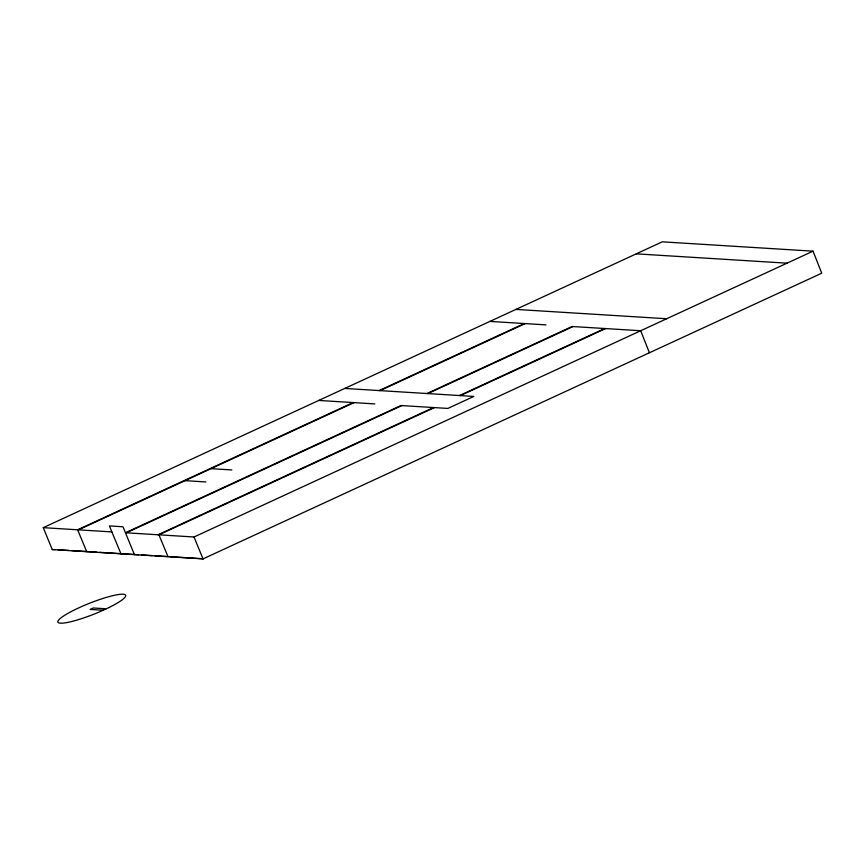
<?xml version="1.0" encoding="UTF-8"?>
<svg xmlns="http://www.w3.org/2000/svg" width="865" height="865" viewBox="0 0 865 865"><rect width="100%" height="100%" fill="white"/><g stroke="black" fill="none" stroke-linecap="round" stroke-linejoin="round"><path stroke-width="1.3" d="M43.25 527.661L662.266 241.832L813.035 251.164L821.75 273.189L203.016 558.887L52.246 549.556L43.25 527.661L111.877 531.91L120.97 553.805M353.136 402.571L77.623 529.791L86.716 551.686M379.14 390.569L524.298 323.542M78.531 529.845L354.045 402.625M380.049 390.623L525.206 323.596M52.246 549.556L55.252 549.578M426.964 393.532L572.122 326.505L640.695 330.744L649.41 352.769M126.344 532.808L401.868 405.588M427.861 393.586L573.019 326.559M158.014 534.765L433.527 407.545M459.52 395.543L604.689 328.516M434.425 407.599L158.911 534.819L168.005 556.725M460.429 395.597L605.587 328.57M344.767 388.439L473.815 396.43L447.821 408.431L400.96 405.534L125.447 532.754L194.019 536.992L813.035 251.164M636.262 253.845L787.031 263.176M515.918 309.411L666.688 318.742M489.925 321.412L545.966 324.883M318.763 400.441L374.805 403.912M211.049 468.657L231.82 469.944M185.056 480.659L205.816 481.946M57.944 549.751L68.713 550.41M71.406 550.583L96.977 552.162M99.67 552.324L138.703 554.746M141.395 554.908L152.164 555.579M154.857 555.741L166.977 556.498M169.67 556.66L203.318 558.747M106.352 608.787L93.323 607.987L90.198 609.425L103.227 610.236M194.019 536.992L203.016 558.887M134.443 554.638L122.981 526.774L109.423 525.931L111.877 531.91M108.806 607.619L100.632 611.393A36.427 5.882 -21.6 0 1 58.323 620.465A36.427 5.882 -21.6 0 1 111.142 596.072A36.427 5.882 -21.6 0 1 108.806 607.619"/></g></svg>
